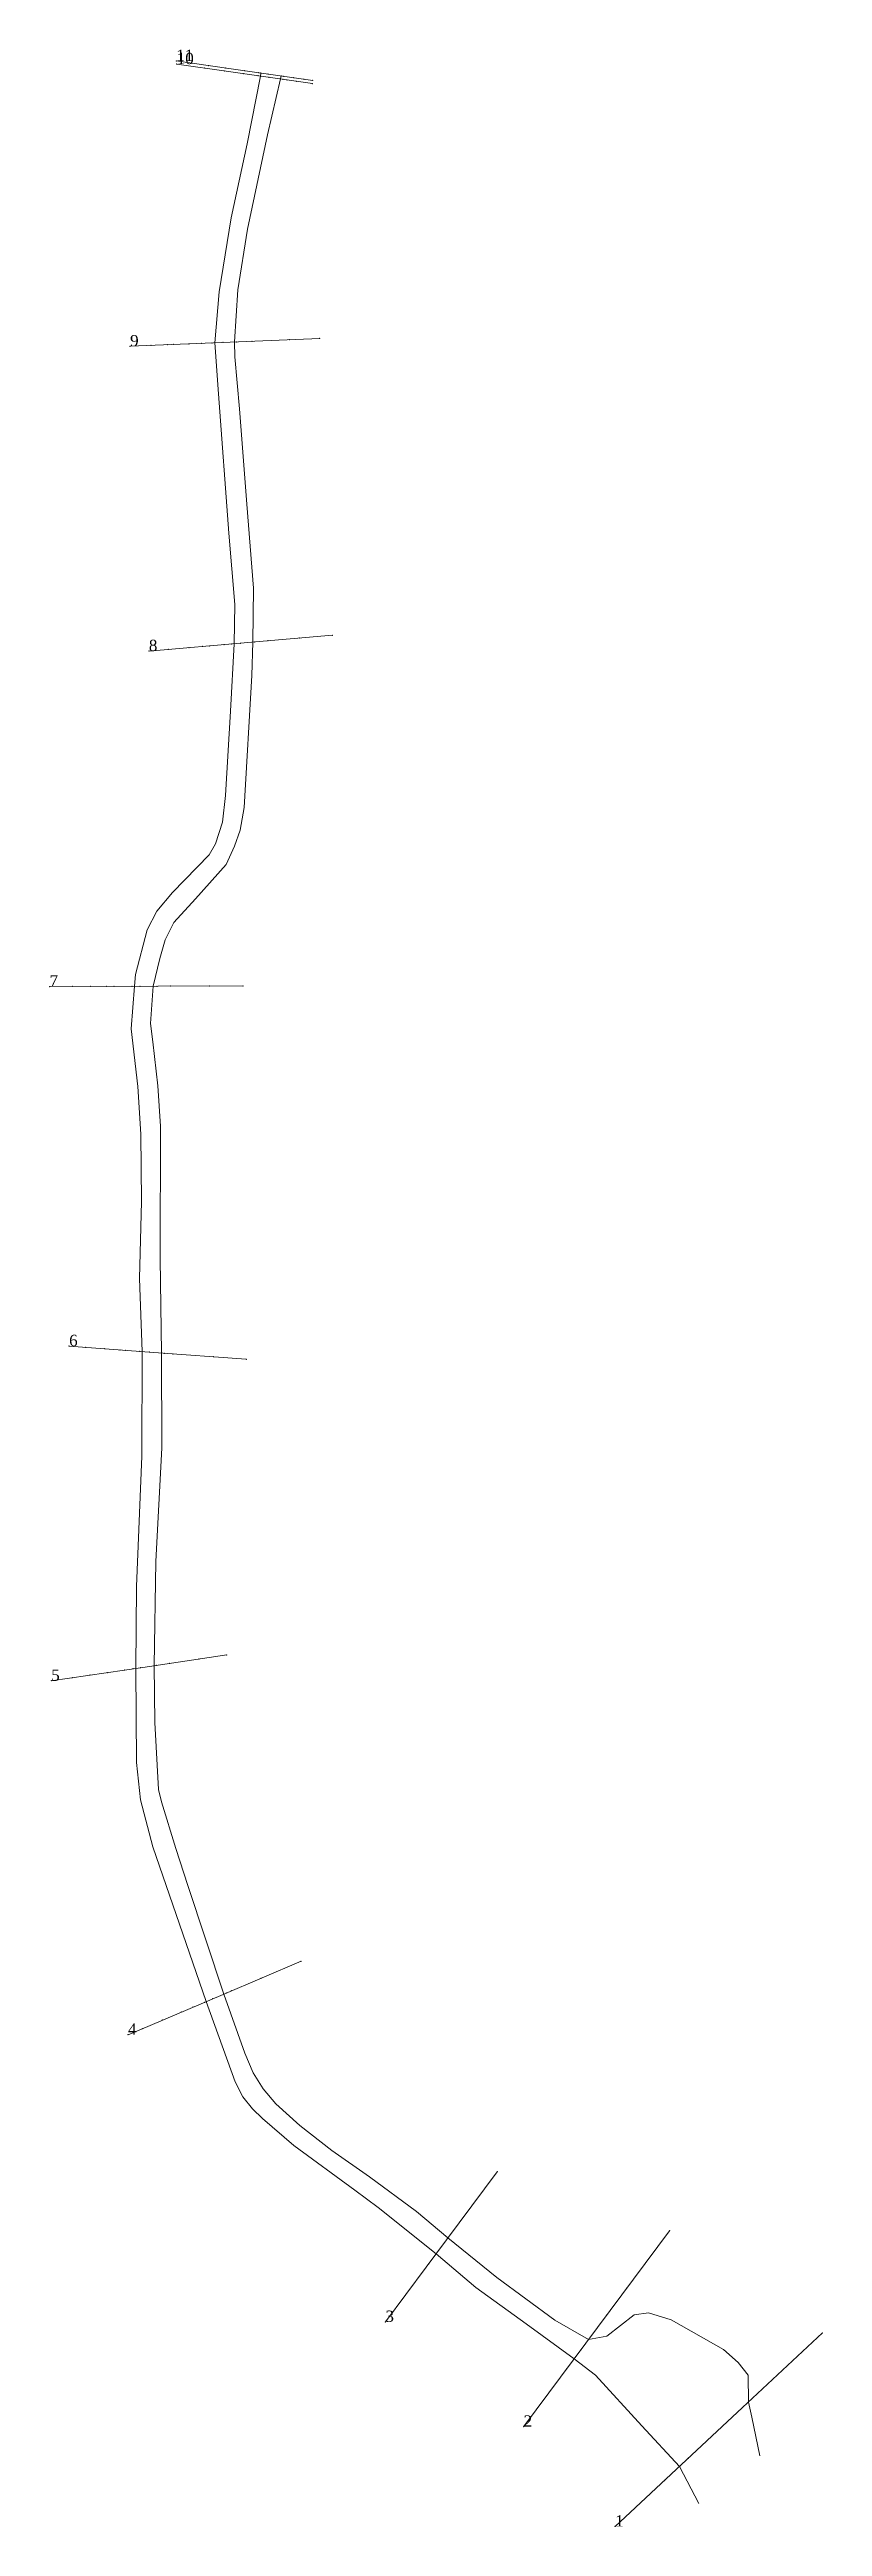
# Model space of a CAD drawing. Header units: millimetres. Extents: x 521885 to 522021, y 4174747 to 4175185.
import ezdxf

# ---------------------------------------------------------------- set-up
doc = ezdxf.new("R2010")
doc.units = ezdxf.units.MM
for name, color, linetype, lineweight in [('KESIT_AD', 6, 'Continuous', 0), ('KESIT_HAT', 30, 'Continuous', 0), ('NOKTA', 5, 'Continuous', 0), ('SEV_SEVUSTU', 5, 'Continuous', 0)]:
    doc.layers.add(name, color=color, linetype=linetype, lineweight=lineweight)
doc.styles.get("Standard").update_dxf_attribs({"font": 'TIMES.TTF'})

msp = doc.modelspace()

# ---------------------------------------------------------------- linework, layer by layer
at = {"layer": 'KESIT_HAT', "lineweight": 5}
for points in [[(521907.1, 4175183.14, 938.13), (521916.42, 4175181.8, 938.13), (521931.26, 4175179.68, 938.13)], [(521907.19, 4175182.57, 938.13), (521916.34, 4175181.26, 938.13), (521931.19, 4175179.14, 938.13)], [(521898.94, 4175132.65, 942.48), (521918.11, 4175133.44, 942.48), (521932.49, 4175134.04, 942.48)], [(521902.26, 4175078.72, 944.36), (521919.8, 4175080.23, 944.36), (521934.75, 4175081.52, 944.36)], [(521884.69, 4175019.38, 945.3), (521903.91, 4175019.43, 945.3), (521918.91, 4175019.47, 945.3)], [(521888.16, 4174955.76, 946.95), (521903.12, 4174954.64, 946.95), (521919.48, 4174953.43, 946.95)], [(521884.98, 4174896.54, 948.59), (521901.19, 4174898.92, 948.59), (521916.03, 4174901.11, 948.59)], [(521898.58, 4174833.93, 950), (521915.38, 4174841.06, 950), (521929.19, 4174846.92, 950)], [(521944.12, 4174783.12, 951.88), (521954.93, 4174797.65, 951.88), (521963.89, 4174809.68, 951.88)], [(521968.57, 4174764.58, 952.11), (521979.55, 4174779.33, 952.11), (521994.38, 4174799.25, 952.11)], [(521984.76, 4174746.92, 950), (522007.31, 4174767.98, 950), (522021.44, 4174781.17, 950)]]:
    msp.add_polyline3d(points, dxfattribs=at)
at = {"layer": 'NOKTA', "color": 3, "lineweight": 0}
for p in [(521907.1, 4175183.14, 941.16), (521907.19, 4175182.57, 940.86), (521909.82, 4175182.75, 940.22), (521912.1, 4175181.87, 939.81), (521912.87, 4175182.31, 939.51), (521915.8, 4175181.89, 938.87), (521915.69, 4175181.36, 939.04), (521919.02, 4175180.88, 938.57), (521919.19, 4175181.41, 938.34), (521921.57, 4175180.52, 938.63), (521921.7, 4175181.05, 938.04), (521922.03, 4175180.45, 938.63), (521922.03, 4175180.45, 935.96), (521922.06, 4175181, 938.04), (521922.06, 4175181, 935.49), (521923.35, 4175180.81, 935.49), (521923.5, 4175180.24, 935.96), (521925.55, 4175179.95, 938.63), (521925.55, 4175179.95, 935.96), (521925.68, 4175180.48, 938.04), (521925.68, 4175180.48, 935.49), (521925.99, 4175179.88, 938.63), (521926.07, 4175180.42, 938.04), (521926.71, 4175179.78, 938.34), (521927.82, 4175180.17, 938.34), (521928.34, 4175179.55, 938.34), (521929.7, 4175179.9, 938.34), (521931.19, 4175179.14, 938.4), (521931.26, 4175179.68, 938.28), (521917.42, 4175133.42, 940.75), (521917.42, 4175133.42, 937.96), (521917.79, 4175133.43, 940.75), (521920.49, 4175133.54, 940.31), (521927.1, 4175133.82, 940.31), (521932.49, 4175134.04, 939.84), (521898.94, 4175132.65, 947.5), (521902.65, 4175132.8, 946.33), (521905.6, 4175132.92, 944.39), (521906.68, 4175132.97, 941.69), (521909.38, 4175133.08, 940.33), (521911.6, 4175133.17, 940.22), (521913.45, 4175133.25, 940.75), (521913.93, 4175133.27, 940.75), (521913.93, 4175133.27, 937.96), (521915.36, 4175133.33, 937.96), (521928.86, 4175081.01, 941.83), (521934.75, 4175081.52, 942.07), (521902.26, 4175078.72, 946.15), (521905.72, 4175079.02, 945.68), (521909.39, 4175079.34, 944.86), (521911.8, 4175079.54, 944.15), (521913, 4175079.65, 942.8), (521915.56, 4175079.87, 942.74), (521916.89, 4175079.98, 942.77), (521917.35, 4175080.02, 942.74), (521917.35, 4175080.02, 939.84), (521918.46, 4175080.12, 939.84), (521920.66, 4175080.31, 942.83), (521920.66, 4175080.31, 939.84), (521921.01, 4175080.34, 942.86), (521923.37, 4175080.54, 942.19), (521906.08, 4175019.44, 944.54), (521913.03, 4175019.46, 944.18), (521918.91, 4175019.47, 943.95), (521884.69, 4175019.38, 948.74), (521888.75, 4175019.39, 949.09), (521891.99, 4175019.4, 947.91), (521894.79, 4175019.41, 947.03), (521896.07, 4175019.41, 944.56), (521899.28, 4175019.42, 944.62), (521899.74, 4175019.42, 944.62), (521899.74, 4175019.42, 941.6), (521900.68, 4175019.42, 941.6), (521903.03, 4175019.43, 944.62), (521903.03, 4175019.43, 941.6), (521903.73, 4175019.43, 944.62), (521888.16, 4174955.76, 950.56), (521891.02, 4174955.54, 950.38), (521894.46, 4174955.29, 948.79), (521897.14, 4174955.09, 947.68), (521898.13, 4174955.01, 945.97), (521900.66, 4174954.83, 946.06), (521901.07, 4174954.8, 946.03), (521901.07, 4174954.8, 943.36), (521902.32, 4174954.7, 943.36), (521904.48, 4174954.54, 946.33), (521904.48, 4174954.54, 943.36), (521905.02, 4174954.5, 946.33), (521906.54, 4174954.39, 945.71), (521913.69, 4174953.86, 945.83), (521919.48, 4174953.43, 945.48), (521888.72, 4174897.09, 949.21), (521891.82, 4174897.54, 949.21), (521895, 4174898.01, 949.21), (521898.01, 4174898.45, 948.56), (521899.48, 4174898.67, 947.83), (521899.97, 4174898.74, 947.83), (521899.97, 4174898.74, 944.77), (521900.81, 4174898.87, 944.77), (521903.19, 4174899.22, 948), (521903.19, 4174899.22, 944.77), (521903.61, 4174899.28, 948), (521905.95, 4174899.62, 946.89), (521911.11, 4174900.38, 946.89), (521916.03, 4174901.11, 946.77), (521884.98, 4174896.54, 949.26), (521929.19, 4174846.92, 952.88), (521912.41, 4174839.8, 949.79), (521912.41, 4174839.8, 946.65), (521913.58, 4174840.3, 946.65), (521915.5, 4174841.11, 949.79), (521915.5, 4174841.11, 946.65), (521915.95, 4174841.3, 949.79), (521916.88, 4174841.7, 948.65), (521922.09, 4174843.91, 948.65), (521904.63, 4174836.5, 949.73), (521908, 4174837.93, 950.73), (521910.08, 4174838.81, 950.38), (521912.13, 4174839.68, 949.79), (521898.58, 4174833.93, 951.73), (521901.09, 4174835, 950.67), (521963.89, 4174809.68, 949.47), (521960.47, 4174805.09, 949.47), (521953.91, 4174796.26, 948.53), (521955.18, 4174797.98, 951.26), (521955.18, 4174797.98, 948.53), (521955.39, 4174798.26, 951.26), (521956.52, 4174799.78, 949.71), (521994.38, 4174799.25, 951.82), (521951.01, 4174792.38, 951.61), (521951.75, 4174793.37, 950.91), (521952.9, 4174794.91, 950.88), (521953.09, 4174795.17, 950.88), (521953.09, 4174795.17, 948.53), (521990.92, 4174794.61, 955.93), (521948.93, 4174789.58, 952.91), (521986.86, 4174789.16, 955.7), (521944.12, 4174783.12, 954.49), (521946.04, 4174785.7, 954.02), (521983.26, 4174784.32, 952.88), (521980.06, 4174780.02, 952), (521980.06, 4174780.02, 949.47), (521980.38, 4174780.44, 952), (522021.44, 4174781.17, 953.94), (521976.19, 4174774.82, 951.97), (521977.16, 4174776.12, 951.7), (521977.52, 4174776.6, 951.7), (521977.52, 4174776.6, 949.47), (521978.64, 4174778.11, 949.47), (522016.89, 4174776.92, 954.17), (521973.02, 4174770.55, 953.02), (521975.07, 4174773.31, 952.79), (522012.31, 4174772.64, 954.64), (521970.89, 4174767.7, 953.02), (522005.51, 4174766.3, 952.85), (522008.33, 4174768.93, 955.35), (521968.57, 4174764.58, 953.02), (522001.26, 4174762.33, 950.5), (521996.13, 4174757.54, 951.82), (521997.68, 4174758.99, 950.5), (521999.37, 4174760.56, 950.41), (521991.2, 4174752.94, 952.5), (521993.49, 4174755.07, 951.67), (521987.43, 4174749.42, 952.38), (521984.76, 4174746.92, 951.79)]:
    msp.add_point(p, dxfattribs=at)
at = {"layer": 'NOKTA', "color": 3, "lineweight": 13}
for p in [(521922.03, 4175180.45, 935.96), (521922.06, 4175181, 935.49), (521925.55, 4175179.95, 935.96), (521925.68, 4175180.48, 935.49), (521917.42, 4175133.42, 937.96), (521913.93, 4175133.27, 937.96), (521917.35, 4175080.02, 939.84), (521920.66, 4175080.31, 939.84), (521899.74, 4175019.42, 941.6), (521903.03, 4175019.43, 941.6), (521901.07, 4174954.8, 943.36), (521904.48, 4174954.54, 943.36), (521899.97, 4174898.74, 944.77), (521903.19, 4174899.22, 944.77), (521912.41, 4174839.8, 946.65), (521915.5, 4174841.11, 946.65), (521955.18, 4174797.98, 948.53), (521953.09, 4174795.17, 948.53), (521980.06, 4174780.02, 949.47), (521977.52, 4174776.6, 949.47)]:
    msp.add_point(p, dxfattribs=at)
at = {"layer": 'SEV_SEVUSTU', "color": 3, "lineweight": 5}
for points in [[(521922.06, 4175181, 938.04), (521922.03, 4175180.45, 938.63), (521919.64, 4175168.47, 939.34), (521916.82, 4175155.39, 939.92), (521914.68, 4175142.27, 940.16), (521913.93, 4175133.27, 940.75), (521914.61, 4175124.22, 940.98), (521916.42, 4175099.59, 942.16), (521917.48, 4175086.97, 942.51), (521917.35, 4175080.02, 942.74), (521916.72, 4175068.11, 943.1), (521915.8, 4175053.17, 943.57), (521915.3, 4175048.45, 943.92), (521914.05, 4175044.62, 944.04), (521912.91, 4175042.65, 944.04), (521906.43, 4175036.04, 944.27), (521903.67, 4175032.68, 944.39), (521901.98, 4175029.39, 944.51), (521899.87, 4175021.51, 944.62), (521899.74, 4175019.42, 944.62), (521899.14, 4175011.9, 944.86), (521900.34, 4175001.7, 945.33), (521900.83, 4174993.23, 945.33), (521900.94, 4174981.35, 945.45), (521900.63, 4174967.71, 946.03), (521901.07, 4174954.8, 946.03), (521901.02, 4174936.28, 946.62), (521900.08, 4174913.24, 947.33), (521899.97, 4174898.74, 947.83), (521900.05, 4174882.1, 948.41), (521900.76, 4174875.51, 948.65), (521902.97, 4174867.14, 949.24), (521912.41, 4174839.8, 949.79), (521917.56, 4174825.58, 950.03), (521918.91, 4174822.96, 950.03), (521920.58, 4174820.84, 950.15), (521922.39, 4174819.09, 950.15), (521927.9, 4174814.31, 950.03), (521938.69, 4174806.44, 950.5), (521942.84, 4174803.35, 950.5), (521953.09, 4174795.17, 950.88), (521960.14, 4174789.2, 950.88), (521969.04, 4174782.75, 951.35), (521977.52, 4174776.6, 951.7), (521981.29, 4174773.69, 951.59), (521989.48, 4174764.73, 951.47), (521996.13, 4174757.54, 951.82), (521999.57, 4174750.96, 951.94)], [(522010.34, 4174759.44, 955.46), (522008.94, 4174766.29, 955.34), (522008.33, 4174768.93, 955.34), (522008.27, 4174773.69, 954.88), (522006.55, 4174775.94, 954.88), (522003.94, 4174778.21, 954.88), (521994.68, 4174783.46, 955.23), (521990.64, 4174784.72, 955.11), (521988.11, 4174784.35, 954.88), (521983.29, 4174780.6, 951.35), (521980.06, 4174780.02, 952), (521974.1, 4174783.44, 951.65), (521963.83, 4174790.96, 951.29), (521955.18, 4174797.98, 951.26), (521949.59, 4174802.64, 951.15), (521941.3, 4174808.78, 950.68), (521934.63, 4174813.47, 950.09), (521928.98, 4174817.86, 950.09), (521924.71, 4174821.7, 950.09), (521922.47, 4174824.34, 950.09), (521920.69, 4174827.18, 950.09), (521919.23, 4174830.65, 949.97), (521915.5, 4174841.11, 949.79), (521909.16, 4174860.35, 949.21), (521907.01, 4174866.87, 949.21), (521904.52, 4174875.11, 948.74), (521903.94, 4174877.3, 948.85), (521903.3, 4174889.18, 948.38), (521903.19, 4174899.22, 948), (521903.51, 4174917.66, 947.77), (521904.57, 4174937.74, 946.95), (521904.48, 4174954.54, 946.33), (521904.27, 4174971.17, 945.86), (521904.33, 4174994.65, 945.51), (521903.84, 4175001.78, 945.39), (521902.94, 4175009.58, 945.15), (521902.55, 4175012.81, 945.04), (521903.03, 4175019.43, 944.62), (521904.21, 4175024.35, 944.51), (521905.15, 4175027.62, 944.51), (521906.7, 4175030.72, 944.51), (521910.5, 4175034.92, 944.51), (521915.95, 4175040.96, 944.04), (521917.44, 4175044.22, 944.04), (521918.4, 4175047.05, 944.04), (521919.12, 4175051.06, 943.8), (521920.51, 4175074.41, 943.1), (521920.66, 4175080.31, 942.83), (521920.78, 4175089.83, 942.6), (521919.61, 4175104.73, 941.78), (521918.3, 4175121.56, 941.3), (521917.49, 4175130.79, 940.95), (521917.42, 4175133.42, 940.75), (521918.02, 4175142.63, 940.28), (521919.72, 4175153.35, 940.04), (521923.26, 4175170.07, 939.57), (521925.55, 4175179.95, 938.63), (521925.68, 4175180.48, 938.04)]]:
    msp.add_polyline3d(points, dxfattribs=at)

# ---------------------------------------------------------------- texts
at = {"layer": 'KESIT_AD', "lineweight": 0}
for s, p in [('11', (521907.1, 4175183.14)), ('10', (521907.19, 4175182.57)), ('9', (521898.94, 4175132.65)), ('8', (521902.26, 4175078.72)), ('7', (521884.69, 4175019.38)), ('6', (521888.16, 4174955.76)), ('5', (521884.98, 4174896.54)), ('4', (521898.58, 4174833.93)), ('3', (521944.12, 4174783.12)), ('2', (521968.57, 4174764.58)), ('1', (521984.76, 4174746.92))]:
    msp.add_text(s, height=2, dxfattribs=at).set_placement(p)

doc.saveas('drawing.dxf')
